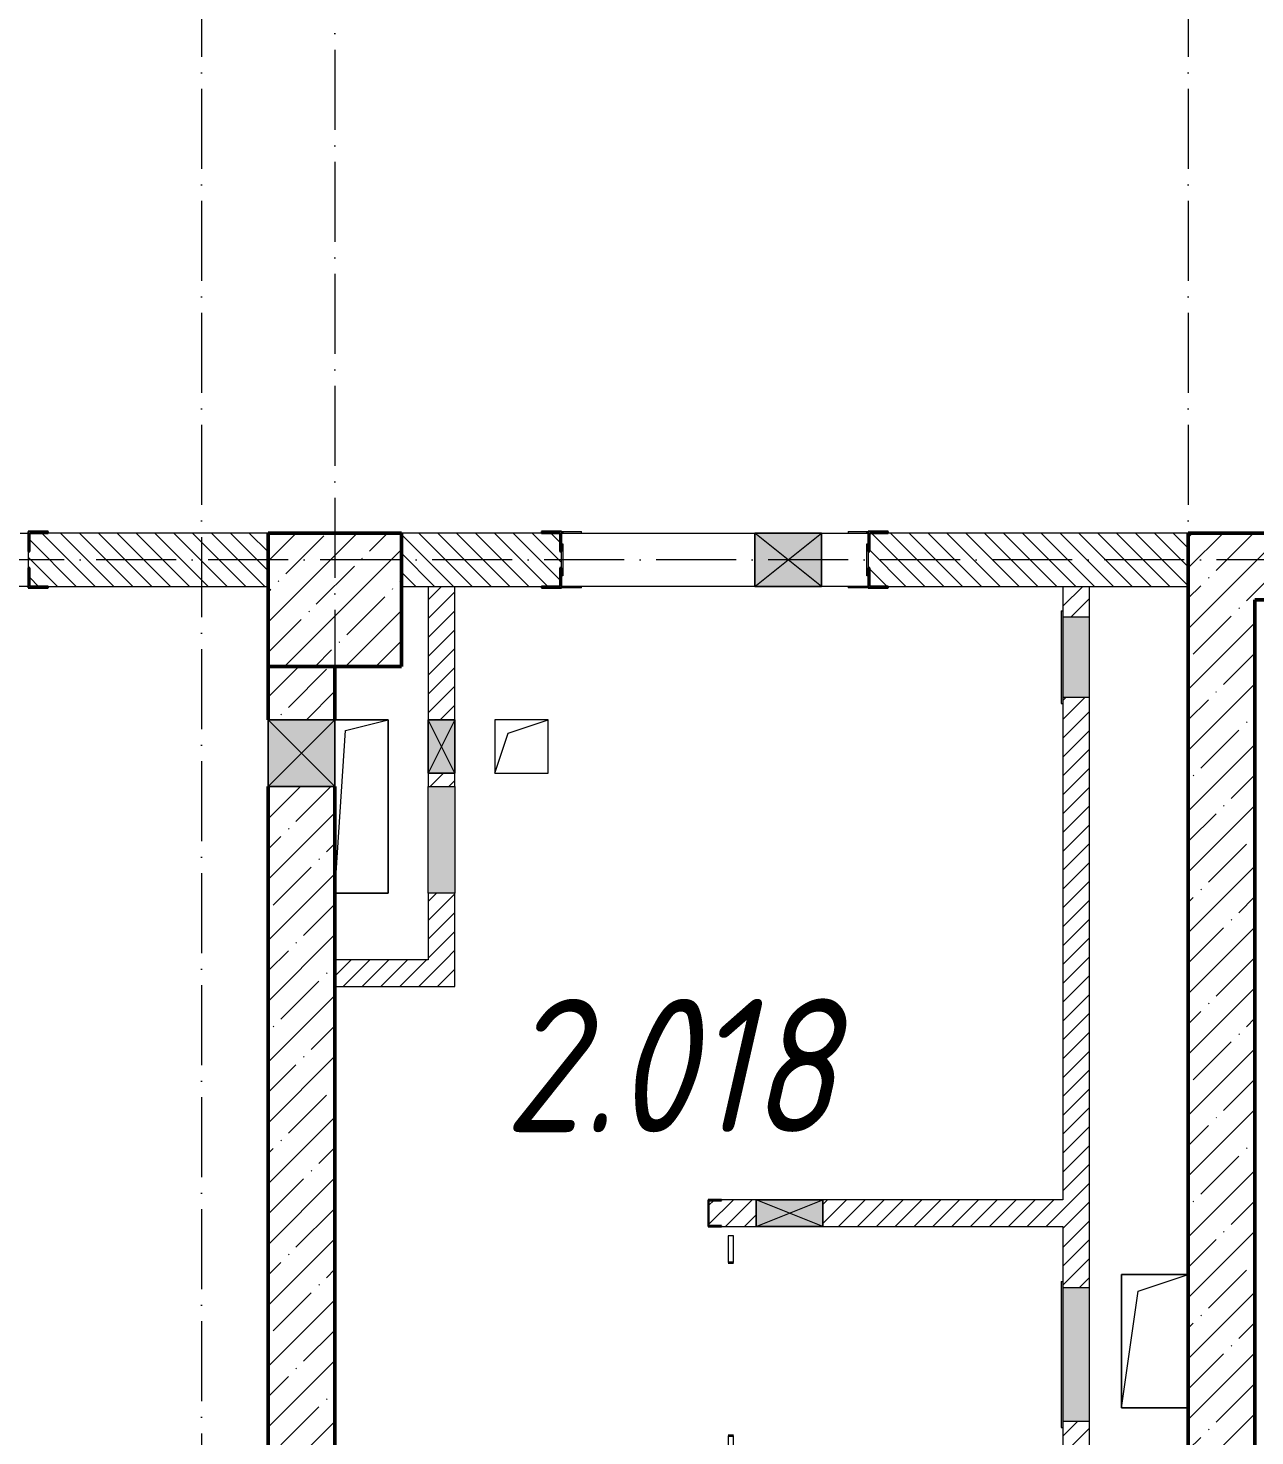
# Model space of a CAD drawing. Header units: millimetres. Extents: x 2294 to 908349, y -83289 to 219220.
# Drawn here: x 69913 to 74513, y 65821 to 71099 of the extents above; entities that cross this region are included whole.
import ezdxf

# ---------------------------------------------------------------- set-up
doc = ezdxf.new("R2010")
doc.units = ezdxf.units.MM
doc.linetypes.add('50_200_ШТРИХ_1Т_ш5_п1_п1_', pattern=[700, 500, -100, 0, -100])
for name, color, linetype, lineweight in [('A-DETL-GENF-OTLN', 7, 'Continuous', 9), ('A-DOOR-OPNG-MCUT', 7, 'Continuous', 35), ('A-FLOR-____-OTLN', 7, 'Continuous', 9), ('A-GENM-____-MCUT', 7, 'Continuous', 25), ('A-GENM-____-OTLN', 7, 'Continuous', 9), ('A-GENM-____-OTLN-1', 7, 'Continuous', 25), ('A-GLAZ-____-OTLN', 7, 'Continuous', 9), ('A-WALL-____-MCUT', 7, 'Continuous', 13), ('A-WALL-____-MCUT-2', 7, 'Continuous', 50), ('A-WALL-____-PATT-1', 7, 'Continuous', 9), ('A-WALL-FNSH-MCUT-1', 7, 'Continuous', 9), ('I-WALL-____-OTLN', 7, 'Continuous', 9), ('S-COLS-____-MCUT', 7, 'Continuous', 50), ('S-COLS-____-OTLN', 7, 'Continuous', 9), ('S-GRID-____-OTLN-1', 7, '50_200_ШТРИХ_1Т_ш5_п1_п1_', 9), ('Марки помещений', 7, 'Continuous', 9)]:
    doc.layers.add(name, color=color, linetype=linetype, lineweight=lineweight)
doc.layers.add('A-DOOR-____-OTLN-1', color=7, linetype='Continuous', lineweight=9, true_color=0xffffff)
doc.layers.add('A-GLAZ-____-OTLN-1', color=7, linetype='Continuous', lineweight=9, true_color=0xc0c0c0)
doc.styles.add('ISOCPEUR_I_2', font='isocpeui.ttf', dxfattribs={"width": 0.85, "height": 2.3})
pattern_1 = [(135, (7562.787, 6025.276), (-35.35534, -35.35534), [])]
pattern_2 = [(45, (7562.79, 6025.28), (-114.04925, 114.04925), []), (45, (7676.84, 6025.28), (-114.04925, 114.04925), [201.612, -40.322, 3.353, -36.97])]
pattern_3 = [(45, (7562.787, 6025.276), (-35.35534, 35.35534), [])]

# ---------------------------------------------------------------- blocks, each defined once
blk = doc.blocks.new('BSC_Колонна _Прямоугольная - 500х500-V20-АР1_План отверстий 2 этажа в осях 1-64_Ю-ЯЯ')
at = {"layer": 'S-COLS-____-OTLN'}
h = blk.add_hatch(dxfattribs=at)
h.set_pattern_fill('FP_29', color=256, style=0, pattern_type=2)
h.set_pattern_definition([(45, (-63500, -62931.04), (-114.04925, 114.04925), []), (45, (-63385.95, -62931.04), (-114.04925, 114.04925), [201.613, -40.323, 3.353, -36.97])])
h.paths.add_polyline_path([(-250, -250), (250, -250), (250, 250), (-250, 250)], flags=0)
at = {"layer": 'S-COLS-____-MCUT'}
for p, q in [((250, 250), (-250, 250)), ((-250, 250), (-250, -250)), ((250, -250), (250, 250)), ((-250, -250), (250, -250))]:
    blk.add_line(p, q, dxfattribs=at)
blk = doc.blocks.new('DOR_ДУ_распашная__1Ст_Прямоугольная_ШЕР - Вн_650х2100h_Кабинки С_у-18405741-АР1_План отверстий 2 этажа в осях 1-64_Ю-ЯЯ')
at = {"layer": 'A-DOOR-OPNG-MCUT'}
for p, q in [((-325, -10), (-325, 10)), ((325, 10), (325, -10))]:
    blk.add_line(p, q, dxfattribs=at)
blk = doc.blocks.new('154_Стойка_СКБ_Уголок - СМ-2180_200-28268025-АР1_План отверстий 2 этажа в осях 1-64_Ю-ЯЯ')
at = {"layer": 'A-GENM-____-MCUT'}
for p, q in [((125, 156), (125, 81)), ((200, 156), (125, 156)), ((131, 81), (131, 150)), ((131, 150), (200, 150)), ((200, 150), (200, 156)), ((125, 81), (131, 81)), ((131, 19), (125, 19)), ((125, 19), (125, -56)), ((131, -50), (131, 19)), ((200, -50), (131, -50)), ((200, -56), (200, -50)), ((125, -56), (200, -56))]:
    blk.add_line(p, q, dxfattribs=at)
blk = doc.blocks.new('Стойка_Влож_Полоса боковая - Полоса-28213942-АР1_План отверстий 2 этажа в осях 1-64_Ю-ЯЯ')
at = {"layer": 'A-GENM-____-OTLN'}
for p, q in [((-5, 60), (0, 60)), ((-5, -60), (-5, 60)), ((0, -60), (-5, -60))]:
    blk.add_line(p, q, dxfattribs=at)
blk = doc.blocks.new('Стойка_Влож_Уголок_Опорный - Уголок-28213941-АР1_План отверстий 2 этажа в осях 1-64_Ю-ЯЯ')
at = {"layer": 'A-GENM-____-OTLN'}
for p, q in [((-212, -6), (-212, 0)), ((0, 0), (0, -6)), ((-212, -75), (-212, -6)), ((-212, -6), (-206, -6)), ((-6, -6), (0, -6)), ((0, -6), (0, -75)), ((-212, -75), (-206, -75)), ((-6, -75), (0, -75))]:
    blk.add_line(p, q, dxfattribs=at)
blk = doc.blocks.new('Фахверк_СКБ_Уголок - 200_3960-28268576-АР1_План отверстий 2 этажа в осях 1-64_Ю-ЯЯ')
at = {"layer": 'A-GENM-____-MCUT'}
for p, q in [((200, 156), (125, 156)), ((125, 156), (125, 81)), ((131, 81), (131, 150)), ((131, 150), (200, 150)), ((200, 150), (200, 156)), ((125, 81), (131, 81)), ((131, 19), (125, 19)), ((125, 19), (125, -56)), ((131, -50), (131, 19)), ((200, -50), (131, -50)), ((200, -56), (200, -50)), ((125, -56), (200, -56))]:
    blk.add_line(p, q, dxfattribs=at)
blk = doc.blocks.new('154_Фахверк_СКБ_Швеллер - Тип_100_3960-28331862-АР1_План отверстий 2 этажа в осях 1-64_Ю-ЯЯ')
at = {"layer": 'A-GENM-____-MCUT'}
for p, q in [((175, 50), (125, 50)), ((125, 50), (125, -50)), ((128, 47), (175, 47)), ((128, -47), (128, 47)), ((175, 47), (175, 50)), ((125, -50), (175, -50)), ((175, -47), (128, -47)), ((175, -50), (175, -47))]:
    blk.add_line(p, q, dxfattribs=at)
blk = doc.blocks.new('AR_Отверстие Ниша - Лючок-32403372-АР1_План отверстий 2 этажа в осях 1-64_Ю-ЯЯ')
at = {"layer": 'A-GLAZ-____-OTLN'}
blk.add_hatch(color=256, dxfattribs=at).paths.add_polyline_path([(200, 50), (-200, 50), (-200, -50), (200, -50)], flags=0)
for p, q in [((-200, 50), (200, 50)), ((-200, -50), (-200, 50)), ((200, 50), (200, -50)), ((200, -50), (-200, -50))]:
    blk.add_line(p, q, dxfattribs=at)
blk = doc.blocks.new('AR_Отверстие Ниша - Лючок-32402783-АР1_План отверстий 2 этажа в осях 1-64_Ю-ЯЯ')
at = {"layer": 'A-GLAZ-____-OTLN'}
blk.add_hatch(color=256, dxfattribs=at).paths.add_polyline_path([(250, -50), (250, 50), (-250, 50), (-250, -50)], flags=0)
for p, q in [((250, 50), (-250, 50)), ((-250, 50), (-250, -50)), ((250, -50), (250, 50)), ((-250, -50), (250, -50))]:
    blk.add_line(p, q, dxfattribs=at)
blk = doc.blocks.new('Л_Общий_Лючок - Лючок-29683801-АР1_План отверстий 2 этажа в осях 1-64_Ю-ЯЯ')
at = {"layer": 'A-GLAZ-____-OTLN-1'}
blk.add_hatch(color=256, dxfattribs=at).paths.add_polyline_path([(-24, 0), (524, 0), (524, 6), (-24, 6)], flags=0)
at = {"layer": 'A-GLAZ-____-OTLN'}
for p, q in [((524, 6), (-24, 6)), ((-24, 6), (-24, 0)), ((524, 6), (524, 0))]:
    blk.add_line(p, q, dxfattribs=at)
blk = doc.blocks.new('AR_Отверстие Ниша - Лючок-32402810-АР1_План отверстий 2 этажа в осях 1-64_Ю-ЯЯ')
at = {"layer": 'A-GLAZ-____-OTLN'}
blk.add_hatch(color=256, dxfattribs=at).paths.add_polyline_path([(150, -50), (150, 50), (-150, 50), (-150, -50)], flags=0)
for p, q in [((150, 50), (-150, 50)), ((-150, 50), (-150, -50)), ((150, -50), (150, 50)), ((-150, -50), (150, -50))]:
    blk.add_line(p, q, dxfattribs=at)
blk = doc.blocks.new('Л_Общий_Лючок - Лючок-29778125-АР1_План отверстий 2 этажа в осях 1-64_Ю-ЯЯ')
at = {"layer": 'A-GLAZ-____-OTLN-1'}
blk.add_hatch(color=256, dxfattribs=at).paths.add_polyline_path([(-24, 0), (324, 0), (324, 6), (-24, 6)], flags=0)
at = {"layer": 'A-GLAZ-____-OTLN'}
for p, q in [((324, 6), (-24, 6)), ((-24, 6), (-24, 0)), ((324, 6), (324, 0))]:
    blk.add_line(p, q, dxfattribs=at)
blk = doc.blocks.new('AR_Отверстие прямоугольное _в стене_ - AR_Отверстие прямоугольное _в стене__ВК-32402728-АР1_План отверстий 2 этажа в осях 1-64_Ю-ЯЯ')
at = {"layer": 'A-GLAZ-____-OTLN'}
blk.add_hatch(color=256, dxfattribs=at).paths.add_polyline_path([(100, 50), (-100, 50), (-100, -50), (100, -50)], flags=0)
at = {"layer": 'A-DETL-GENF-OTLN'}
for p, q in [((-100, -50), (-100, 50)), ((-100, 50), (100, 50)), ((100, 50), (-100, -50)), ((-100, 50), (100, -50)), ((100, 50), (-100, 50)), ((-100, 50), (-100, -50)), ((100, 50), (100, -50)), ((100, -50), (100, 50)), ((100, -50), (-100, -50)), ((-100, -50), (100, -50))]:
    blk.add_line(p, q, dxfattribs=at)
blk = doc.blocks.new('AR_Отверстие прямоугольное _в плите_ - AR_Отверстие прямоугольное _в плите_-V153-АР1_План отверстий 2 этажа в осях 1-64_Ю-ЯЯ')
at = {"layer": 'A-GENM-____-OTLN'}
for p, q in [((125, 250), (-125, 250)), ((-125, 250), (-125, -250)), ((-62.5, 187.5), (125, 250)), ((-125, -250), (-62.5, 187.5)), ((-125, -250), (125, -250))]:
    blk.add_line(p, q, dxfattribs=at)
blk = doc.blocks.new('AR_Отверстие прямоугольное _в плите_ - AR_Отверстие прямоугольное _в плите_-30459207-АР1_План отверстий 2 этажа в осях 1-64_Ю-ЯЯ')
at = {"layer": 'A-GENM-____-OTLN'}
for p, q in [((100, 100), (-100, 100)), ((-100, 100), (-100, -100)), ((-50, 50), (100, 100)), ((100, -100), (100, 100)), ((-100, -100), (-50, 50)), ((-100, -100), (100, -100))]:
    blk.add_line(p, q, dxfattribs=at)
blk = doc.blocks.new('AR_Отверстие прямоугольное _в плите_ - AR_Отверстие прямоугольное _в плите_-30459250-АР1_План отверстий 2 этажа в осях 1-64_Ю-ЯЯ')
at = {"layer": 'A-GENM-____-OTLN'}
for p, q in [((100, 325), (-100, 325)), ((-60, 285), (100, 325)), ((100, -325), (100, 325)), ((-100, -325), (-60, 285)), ((-100, -325), (100, -325))]:
    blk.add_line(p, q, dxfattribs=at)
blk = doc.blocks.new('AR_Отверстие прямоугольное _в стене__БезПР - AR_Отверстие прямоугольное _в стене__БезПР-30458034-АР1_План отверстий 2 этажа в осях 1-64_Ю-ЯЯ')
at = {"layer": 'A-GLAZ-____-OTLN-1'}
blk.add_hatch(color=256, dxfattribs=at).paths.add_polyline_path([(125, -125), (125, 125), (-125, 125), (-125, -125)], flags=0)
at = {"layer": 'A-DETL-GENF-OTLN'}
for p, q in [((-125, -125), (-125, 125)), ((-125, 125), (125, 125)), ((125, 125), (-125, -125)), ((-125, 125), (125, -125)), ((125, 125), (-125, 125)), ((-125, 125), (-125, -125)), ((125, 125), (125, -125)), ((125, -125), (125, 125)), ((125, -125), (-125, -125)), ((-125, -125), (125, -125))]:
    blk.add_line(p, q, dxfattribs=at)
blk = doc.blocks.new('AR_Отверстие прямоугольное _в стене__БезПР - AR_Отверстие прямоугольное _в стене__БезПР-36427681-АР1_План отверстий 2 этажа в осях 1-64_Ю-ЯЯ')
at = {"layer": 'A-GLAZ-____-OTLN'}
blk.add_hatch(color=256, dxfattribs=at).paths.add_polyline_path([(125, 100), (-125, 100), (-125, -100), (125, -100)], flags=0)
at = {"layer": 'A-DETL-GENF-OTLN'}
for p, q in [((-125, -100), (-125, 100)), ((-125, 100), (125, 100)), ((125, 100), (-125, -100)), ((-125, 100), (125, -100)), ((125, 100), (-125, 100)), ((-125, 100), (-125, -100)), ((125, 100), (125, -100)), ((125, -100), (125, 100)), ((125, -100), (-125, -100)), ((-125, -100), (125, -100))]:
    blk.add_line(p, q, dxfattribs=at)
at = {"layer": 'A-GLAZ-____-OTLN'}
blk.add_line((125, 100), (-125, 100), dxfattribs=at)
blk = doc.blocks.new('AR_Отверстие прямоугольное _в стене__БезПР - AR_Отверстие прямоугольное _в стене__БезПР-36428202-АР1_План отверстий 2 этажа в осях 1-64_Ю-ЯЯ')
at = {"layer": 'A-GLAZ-____-OTLN'}
blk.add_hatch(color=256, dxfattribs=at).paths.add_polyline_path([(125, 50), (-125, 50), (-125, -50), (125, -50)], flags=0)
at = {"layer": 'A-DETL-GENF-OTLN'}
for p, q in [((-125, -50), (-125, 50)), ((-125, 50), (125, 50)), ((125, 50), (-125, -50)), ((-125, 50), (125, -50)), ((125, 50), (-125, 50)), ((-125, 50), (-125, -50)), ((125, 50), (125, -50)), ((125, -50), (125, 50)), ((125, -50), (-125, -50)), ((-125, -50), (125, -50))]:
    blk.add_line(p, q, dxfattribs=at)
blk = doc.blocks.new('2floor')
at = {"layer": 'A-WALL-____-PATT-1'}
h = blk.add_hatch(dxfattribs=at)
h.set_pattern_fill('FP_6', color=256, style=0, pattern_type=2)
h.set_pattern_definition(pattern_1)
h.paths.add_polyline_path([(70812.8, 69006.3), (70812.8, 69206.3), (69918.8, 69206.3), (69918.8, 69137.3), (69912.8, 69137.3), (69912.8, 69075.3), (69918.8, 69075.3), (69918.8, 69006.3), (70118.8, 69006.3)], flags=0)
h.paths.add_polyline_path([(68037.8, 69006.3), (68106.8, 69006.3), (68106.8, 69075.3), (68112.8, 69075.3), (68112.8, 69137.3), (68106.8, 69137.3), (68106.8, 69206.3), (66312.8, 69206.3), (66312.8, 69006.3), (67642.6, 69006.3)], flags=0)
h.paths.add_polyline_path([(65312.8, 69006.3), (65812.8, 69006.3), (65812.8, 69206.3), (65312.8, 69206.3)], flags=0)
h = blk.add_hatch(dxfattribs=at)
h.set_pattern_fill('FP_6', color=256, style=0, pattern_type=2)
h.set_pattern_definition(pattern_1)
h.paths.add_polyline_path([(73068.8, 69006.3), (74262.8, 69006.3), (74262.8, 69206.3), (73068.8, 69206.3), (73068.8, 69137.3), (73062.8, 69137.3), (73062.8, 69075.3), (73068.8, 69075.3), (73068.8, 69007.3)], flags=0)
h.paths.add_polyline_path([(71312.8, 69006.3), (71906.8, 69006.3), (71906.8, 69075.3), (71912.8, 69075.3), (71912.8, 69137.3), (71906.8, 69137.3), (71906.8, 69206.3), (71312.8, 69206.3)], flags=0)
h = blk.add_hatch(dxfattribs=at)
h.set_pattern_fill('FP_13', color=256, style=0, pattern_type=2)
h.set_pattern_definition(pattern_2)
h.paths.add_polyline_path([(74262.8, 61706.3), (74512.8, 61706.3), (74512.8, 69206.3), (74262.8, 69206.3), (74262.8, 63249.9)], flags=0)
h = blk.add_hatch(dxfattribs=at)
h.set_pattern_fill('FP_13', color=256, style=0, pattern_type=2)
h.set_pattern_definition(pattern_2)
h.paths.add_polyline_path([(76812.8, 68956.3), (76812.8, 69206.3), (76312.8, 69206.3), (76312.8, 68956.3)], flags=0)
h.paths.add_polyline_path([(74712.6, 68956.3), (74712.8, 68956.3), (74712.6, 69206.3), (74512.8, 69206.3), (74512.8, 68956.3)], flags=0)
h = blk.add_hatch(dxfattribs=at)
h.set_pattern_fill('FP_5', color=256, style=0, pattern_type=2)
h.set_pattern_definition(pattern_3)
h.paths.add_polyline_path([(71512.8, 67606.3), (71512.8, 67856.3), (71412.8, 67856.3), (71412.8, 67606.3)], flags=0)
h.paths.add_polyline_path([(71412.8, 68256.3), (71512.8, 68256.3), (71512.8, 68306.3), (71412.8, 68306.3)], flags=0)
h.paths.add_polyline_path([(71412.8, 68506.3), (71512.8, 68506.3), (71512.8, 69006.3), (71412.8, 69006.3)], flags=0)
h = blk.add_hatch(dxfattribs=at)
h.set_pattern_fill('FP_5', color=256, style=0, pattern_type=2)
h.set_pattern_definition(pattern_3)
h.paths.add_polyline_path([(73792.8, 61456.3), (73892.8, 61456.3), (73892.8, 61556.3), (73792.8, 61556.3)], flags=0)
h.paths.add_polyline_path([(73885, 61856.3), (73892.8, 61856.3), (73892.8, 63386.3), (73792.8, 63386.3), (73792.8, 61856.3)], flags=0)
h.paths.add_polyline_path([(73851.4, 63586.3), (73892.8, 63586.3), (73892.8, 64006.3), (73889.8, 64006.3), (73889.8, 64053.3), (73795.8, 64053.3), (73795.8, 64006.3), (73792.8, 64006.3), (73792.8, 63586.3), (73795.8, 63586.3)], flags=0)
h.paths.add_polyline_path([(73892.8, 64056.3), (73892.8, 65046.3), (73792.8, 65046.3), (73792.8, 64056.3), (73889.8, 64056.3)], flags=0)
h.paths.add_polyline_path([(73815.3, 65446.3), (73892.8, 65446.3), (73892.8, 65876.3), (73792.8, 65876.3), (73792.8, 65446.3)], flags=0)
h.paths.add_polyline_path([(73892.8, 66376.3), (73892.8, 68591.3), (73792.8, 68591.3), (73792.8, 66376.3), (73797.3, 66376.3)], flags=0)
h.paths.add_polyline_path([(73892.8, 68891.3), (73892.8, 69006.3), (73792.8, 69006.3), (73792.8, 68891.3), (73888, 68891.3)], flags=0)
h = blk.add_hatch(dxfattribs=at)
h.set_pattern_fill('FP_13', color=256, style=0, pattern_type=2)
h.set_pattern_definition(pattern_2)
h.paths.add_polyline_path([(71062.8, 61706.3), (71062.8, 68256.3), (70812.8, 68256.3), (70812.8, 61706.3)], flags=0)
h.paths.add_polyline_path([(70854.5, 68506.3), (71062.8, 68506.3), (71062.8, 68706.3), (70812.8, 68706.3), (70812.8, 68506.3)], flags=0)
h = blk.add_hatch(dxfattribs=at)
h.set_pattern_fill('FP_5', color=256, style=0, pattern_type=2)
h.set_pattern_definition(pattern_3)
h.paths.add_polyline_path([(71062.8, 67506.3), (71512.8, 67506.3), (71512.8, 67606.3), (71062.8, 67606.3)], flags=0)
h = blk.add_hatch(dxfattribs=at)
h.set_pattern_fill('FP_5', color=256, style=0, pattern_type=2)
h.set_pattern_definition(pattern_3)
h.paths.add_polyline_path([(72512.8, 66606.3), (72642.8, 66606.3), (72642.8, 66706.3), (72512.8, 66706.3), (72512.8, 66703.3), (72465.8, 66703.3), (72465.8, 66609.3), (72512.8, 66609.3)], flags=0)
h.paths.add_polyline_path([(72892.8, 66606.3), (73792.8, 66606.3), (73792.8, 66706.3), (72892.8, 66706.3)], flags=0)
at = {"layer": 'A-FLOR-____-OTLN'}
for p, q in [((71062.8, 68506.3), (71262.8, 68506.3)), ((71262.8, 68506.3), (71262.8, 67856.3)), ((71262.8, 67856.3), (71062.8, 67856.3)), ((74012.8, 66426.3), (74262.8, 66426.3)), ((74012.8, 65926.3), (74012.8, 66426.3)), ((74262.8, 65926.3), (74012.8, 65926.3))]:
    blk.add_line(p, q, dxfattribs=at)
at = {"layer": 'A-WALL-____-MCUT'}
for p, q in [((70812.8, 69206.3), (69987.8, 69206.3)), ((71837.8, 69206.3), (71312.8, 69206.3)), ((74262.8, 69206.3), (73137.8, 69206.3)), ((69912.8, 69137.3), (69912.8, 69075.3)), ((71912.8, 69075.3), (71912.8, 69137.3)), ((73062.8, 69137.3), (73062.8, 69075.3)), ((69987.8, 69006.3), (70812.8, 69006.3)), ((71312.8, 69006.3), (71837.8, 69006.3)), ((73137.8, 69006.3), (74262.8, 69006.3))]:
    blk.add_line(p, q, dxfattribs=at)
at = {"layer": 'A-WALL-____-MCUT-2'}
for p, q in [((74712.8, 69206.3), (74262.8, 69206.3)), ((74262.8, 69206.3), (74262.8, 61706.3)), ((74512.8, 61706.3), (74512.8, 68956.3)), ((74512.8, 68956.3), (74712.8, 68956.3)), ((70812.8, 68706.3), (70812.8, 68506.3)), ((71062.8, 68506.3), (71062.8, 68706.3)), ((70812.8, 68256.3), (70812.8, 61706.3)), ((71062.8, 61706.3), (71062.8, 68256.3))]:
    blk.add_line(p, q, dxfattribs=at)
at = {"layer": 'A-WALL-FNSH-MCUT-1'}
for p, q in [((71412.8, 69006.3), (71412.8, 68506.3)), ((71512.8, 68506.3), (71512.8, 69006.3)), ((73792.8, 69006.3), (73792.8, 68891.3)), ((73892.8, 68891.3), (73892.8, 69006.3)), ((73792.8, 68591.3), (73792.8, 66706.3)), ((73892.8, 66376.3), (73892.8, 68591.3)), ((71412.8, 68306.3), (71412.8, 68256.3)), ((71512.8, 68256.3), (71512.8, 68306.3)), ((71412.8, 67856.3), (71412.8, 67606.3)), ((71512.8, 67506.3), (71512.8, 67856.3)), ((71412.8, 67606.3), (71062.8, 67606.3)), ((71062.8, 67506.3), (71512.8, 67506.3)), ((72642.8, 66706.3), (72512.8, 66706.3)), ((73792.8, 66706.3), (72892.8, 66706.3)), ((72512.8, 66606.3), (72642.8, 66606.3)), ((72557.8, 66571.3), (72537.8, 66571.3)), ((72537.8, 66571.3), (72537.8, 66471.3)), ((72557.8, 66471.3), (72557.8, 66571.3)), ((72892.8, 66606.3), (73792.8, 66606.3)), ((73792.8, 66606.3), (73792.8, 66376.3)), ((73792.8, 65876.3), (73792.8, 65446.3)), ((73892.8, 65446.3), (73892.8, 65876.3)), ((72537.8, 65821.3), (72537.8, 65601.3)), ((72557.8, 65721.3), (72557.8, 65821.3))]:
    blk.add_line(p, q, dxfattribs=at)
at = {"layer": 'I-WALL-____-OTLN'}
for p, q in [((69882.8, 69206.3), (69912.8, 69206.3)), ((71912.8, 69206.3), (72637.8, 69206.3)), ((72887.8, 69206.3), (73062.8, 69206.3)), ((69912.8, 69006.3), (68112.8, 69006.3)), ((72637.8, 69006.3), (71912.8, 69006.3)), ((73062.8, 69006.3), (72887.8, 69006.3))]:
    blk.add_line(p, q, dxfattribs=at)
at = {"layer": 'A-DOOR-____-OTLN-1', "rotation": 270}
blk.add_blockref('DOR_ДУ_распашная__1Ст_Прямоугольная_ШЕР - Вн_650х2100h_Кабинки С_у-18405741-АР1_План отверстий 2 этажа в осях 1-64_Ю-ЯЯ', (72547.8, 66146.3), dxfattribs=at)
at = {"layer": 'A-GENM-____-OTLN'}
for name, p, rotation in [('Стойка_Влож_Уголок_Опорный - Уголок-28213941-АР1_План отверстий 2 этажа в осях 1-64_Ю-ЯЯ', (71912.8, 69212.3), 89.99999999999955), ('Стойка_Влож_Уголок_Опорный - Уголок-28213941-АР1_План отверстий 2 этажа в осях 1-64_Ю-ЯЯ', (73062.8, 69000.3), 269.9999999999995), ('Стойка_Влож_Полоса боковая - Полоса-28213942-АР1_План отверстий 2 этажа в осях 1-64_Ю-ЯЯ', (71912.8, 69106.3), 180)]:
    blk.add_blockref(name, p, dxfattribs=dict(at, rotation=rotation))
for name, p in [('Стойка_Влож_Полоса боковая - Полоса-28213942-АР1_План отверстий 2 этажа в осях 1-64_Ю-ЯЯ', (73062.8, 69106.3)), ('AR_Отверстие прямоугольное _в плите_ - AR_Отверстие прямоугольное _в плите_-30459250-АР1_План отверстий 2 этажа в осях 1-64_Ю-ЯЯ', (71162.8, 68181.3)), ('AR_Отверстие прямоугольное _в плите_ - AR_Отверстие прямоугольное _в плите_-30459207-АР1_План отверстий 2 этажа в осях 1-64_Ю-ЯЯ', (71762.8, 68406.3)), ('AR_Отверстие прямоугольное _в плите_ - AR_Отверстие прямоугольное _в плите_-V153-АР1_План отверстий 2 этажа в осях 1-64_Ю-ЯЯ', (74137.8, 66176.3))]:
    blk.add_blockref(name, p, dxfattribs=at)
at = {"layer": 'A-GENM-____-OTLN-1'}
for name, p in [('Фахверк_СКБ_Уголок - 200_3960-28268576-АР1_План отверстий 2 этажа в осях 1-64_Ю-ЯЯ', (69787.8, 69056.3)), ('154_Стойка_СКБ_Уголок - СМ-2180_200-28268025-АР1_План отверстий 2 этажа в осях 1-64_Ю-ЯЯ', (72937.8, 69056.3)), ('154_Фахверк_СКБ_Швеллер - Тип_100_3960-28331862-АР1_План отверстий 2 этажа в осях 1-64_Ю-ЯЯ', (72337.8, 66656.3))]:
    blk.add_blockref(name, p, dxfattribs=at)
at = {"layer": 'A-GENM-____-OTLN-1', "rotation": 180}
blk.add_blockref('154_Стойка_СКБ_Уголок - СМ-2180_200-28268025-АР1_План отверстий 2 этажа в осях 1-64_Ю-ЯЯ', (72037.8, 69156.3), dxfattribs=at)
at = {"layer": 'A-GLAZ-____-OTLN'}
for name, p, rotation in [('AR_Отверстие прямоугольное _в стене__БезПР - AR_Отверстие прямоугольное _в стене__БезПР-36427681-АР1_План отверстий 2 этажа в осях 1-64_Ю-ЯЯ', (72762.8, 69106.3), 180), ('Л_Общий_Лючок - Лючок-29778125-АР1_План отверстий 2 этажа в осях 1-64_Ю-ЯЯ', (73792.8, 68591.3), 90.00000000000006), ('AR_Отверстие Ниша - Лючок-32402810-АР1_План отверстий 2 этажа в осях 1-64_Ю-ЯЯ', (73842.8, 68741.3), 270.0000000000001), ('AR_Отверстие прямоугольное _в стене__БезПР - AR_Отверстие прямоугольное _в стене__БезПР-30458034-АР1_План отверстий 2 этажа в осях 1-64_Ю-ЯЯ', (70937.8, 68381.3), 269.9999999999999), ('AR_Отверстие прямоугольное _в стене_ - AR_Отверстие прямоугольное _в стене__ВК-32402728-АР1_План отверстий 2 этажа в осях 1-64_Ю-ЯЯ', (71462.8, 68406.3), 270), ('AR_Отверстие Ниша - Лючок-32403372-АР1_План отверстий 2 этажа в осях 1-64_Ю-ЯЯ', (71462.8, 68056.3), 270), ('AR_Отверстие прямоугольное _в стене__БезПР - AR_Отверстие прямоугольное _в стене__БезПР-36428202-АР1_План отверстий 2 этажа в осях 1-64_Ю-ЯЯ', (72767.8, 66656.3), 180), ('Л_Общий_Лючок - Лючок-29683801-АР1_План отверстий 2 этажа в осях 1-64_Ю-ЯЯ', (73792.8, 65876.3), 90.00000000000006), ('AR_Отверстие Ниша - Лючок-32402783-АР1_План отверстий 2 этажа в осях 1-64_Ю-ЯЯ', (73842.8, 66126.3), 270.0000000000001)]:
    blk.add_blockref(name, p, dxfattribs=dict(at, rotation=rotation))
at = {"layer": 'S-COLS-____-OTLN'}
blk.add_blockref('BSC_Колонна _Прямоугольная - 500х500-V20-АР1_План отверстий 2 этажа в осях 1-64_Ю-ЯЯ', (71062.8, 68956.3), dxfattribs=at)
at = {"layer": 'Марки помещений', "insert": (71696.9, 67459.8), "char_height": 500, "width": 737.552, "attachment_point": 1, "style": 'ISOCPEUR_I_2'}
blk.add_mtext('2.018', dxfattribs=at)
blk = doc.blocks.new('3osi')
at = {"layer": 'S-GRID-____-OTLN-1', "color": 251, "ltscale": 0.6, "true_color": 0x636466}
for p, q in [((228583.5, 96918.1), (228583.5, 58916.9)), ((232283.5, 96918.1), (232283.5, 58916.9)), ((229083.5, 96644.8), (229083.5, 59059.8)), ((269657.9, 69106.3), (160914.7, 69106.3))]:
    blk.add_line(p, q, dxfattribs=at)

msp = doc.modelspace()

# ---------------------------------------------------------------- block references
for name, p in [('3osi', (-158020.7, 0)), ('2floor', (0, 0))]:
    msp.add_blockref(name, p)

doc.saveas('drawing.dxf')
